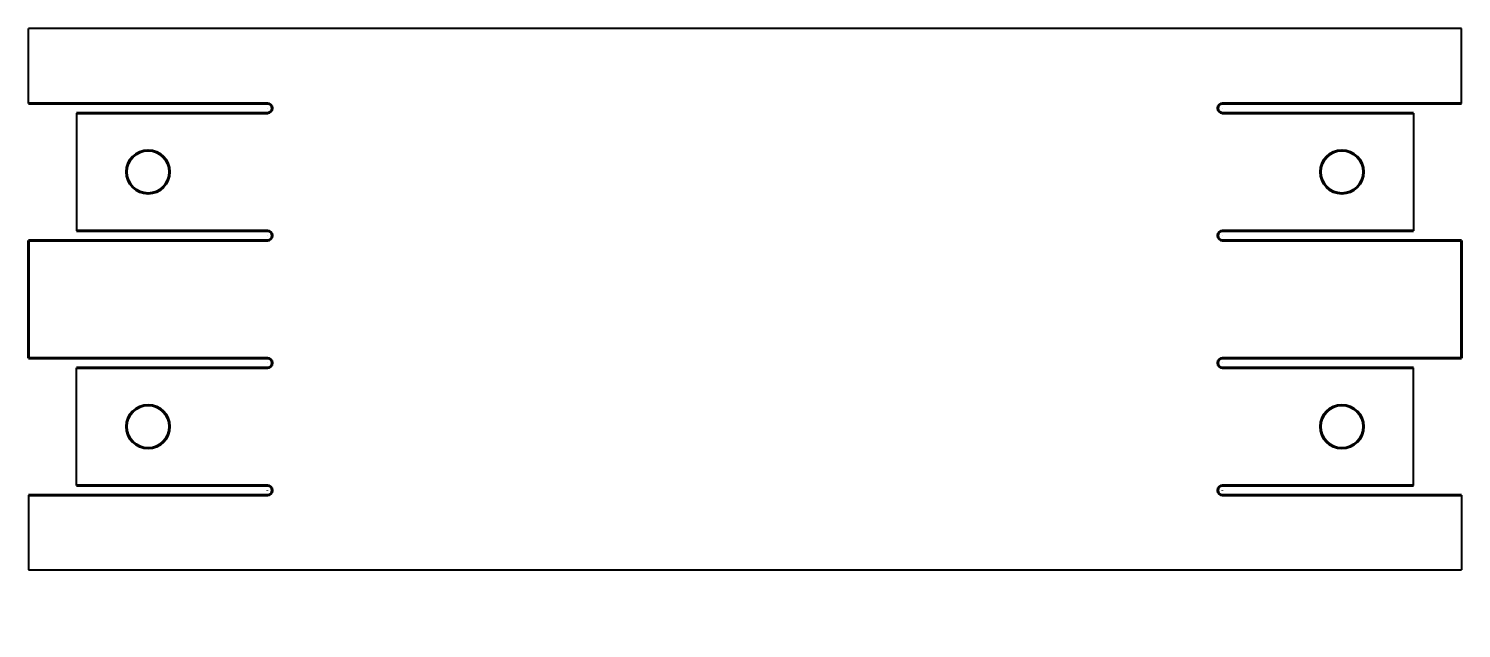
# Model space of a CAD drawing. Header units: millimetres. Extents: x 1160 to 2060, y -37 to 340.
import ezdxf

# ---------------------------------------------------------------- set-up
doc = ezdxf.new("R2010")
doc.units = ezdxf.units.MM
doc.linetypes.add('K5LT32768', pattern=[0])
doc.linetypes.add('K5LT_BASIC', pattern=[0])
doc.layers.add('Системный слой', color=7, linetype='Continuous')

msp = doc.modelspace()

# ---------------------------------------------------------------- linework, layer by layer
at = {"color": 7, "linetype": 'K5LT32768', "lineweight": 40}
for p, q in [((2060, 340), (1160, 340)), ((1160, 293), (1160, 340)), ((2060, 293), (2060, 340)), ((1310, 290), (1310, 289.99)), ((1910, 290), (1910, 289.99)), ((1190, 287), (1190, 213)), ((2030, 287), (2030, 213)), ((1310, 210.01), (1310, 210)), ((1910, 210.01), (1910, 210)), ((1190, 53), (1190, 127)), ((1310, 129.99), (1310, 130)), ((1910, 129.99), (1910, 130)), ((2030, 53), (2030, 127)), ((1160, 47), (1160, 0)), ((1310, 50), (1310, 50.01)), ((1910, 50), (1910, 50.01)), ((2060, 47), (2060, 0)), ((1160, 0), (2060, 0))]:
    msp.add_line(p, q, dxfattribs=at)
at = {"layer": 'Системный слой', "color": 150, "linetype": 'K5LT_BASIC', "lineweight": 60}
for p, q in [((1310, 293), (1160, 293)), ((1910, 293), (2060, 293)), ((1310, 287), (1190, 287)), ((1910, 287), (2030, 287)), ((1310, 207), (1160, 207)), ((1160, 207), (1160, 133)), ((1310, 213), (1190, 213)), ((1910, 213), (2030, 213)), ((1910, 207), (2060, 207)), ((2060, 207), (2060, 133)), ((1310, 133), (1160, 133)), ((1310, 127), (1190, 127)), ((1910, 133), (2060, 133)), ((1910, 127), (2030, 127)), ((1310, 47), (1160, 47)), ((1310, 53), (1190, 53)), ((1910, 53), (2030, 53)), ((1910, 47), (2060, 47))]:
    msp.add_line(p, q, dxfattribs=at)
for centre in [(1235, 250), (1985, 250), (1235, 90), (1985, 90)]:
    msp.add_circle(centre, 13.5, dxfattribs=at)
for centre, start, end in [((1310, 290), 270, 90), ((1910, 290), 90, 270), ((1310, 210), 270, 90), ((1910, 210), 90, 270), ((1310, 130), 270, 90), ((1910, 130), 90, 270), ((1310, 50), 270, 90), ((1910, 50), 90, 270)]:
    msp.add_arc(centre, 3, start, end, dxfattribs=at)

doc.saveas('drawing.dxf')
